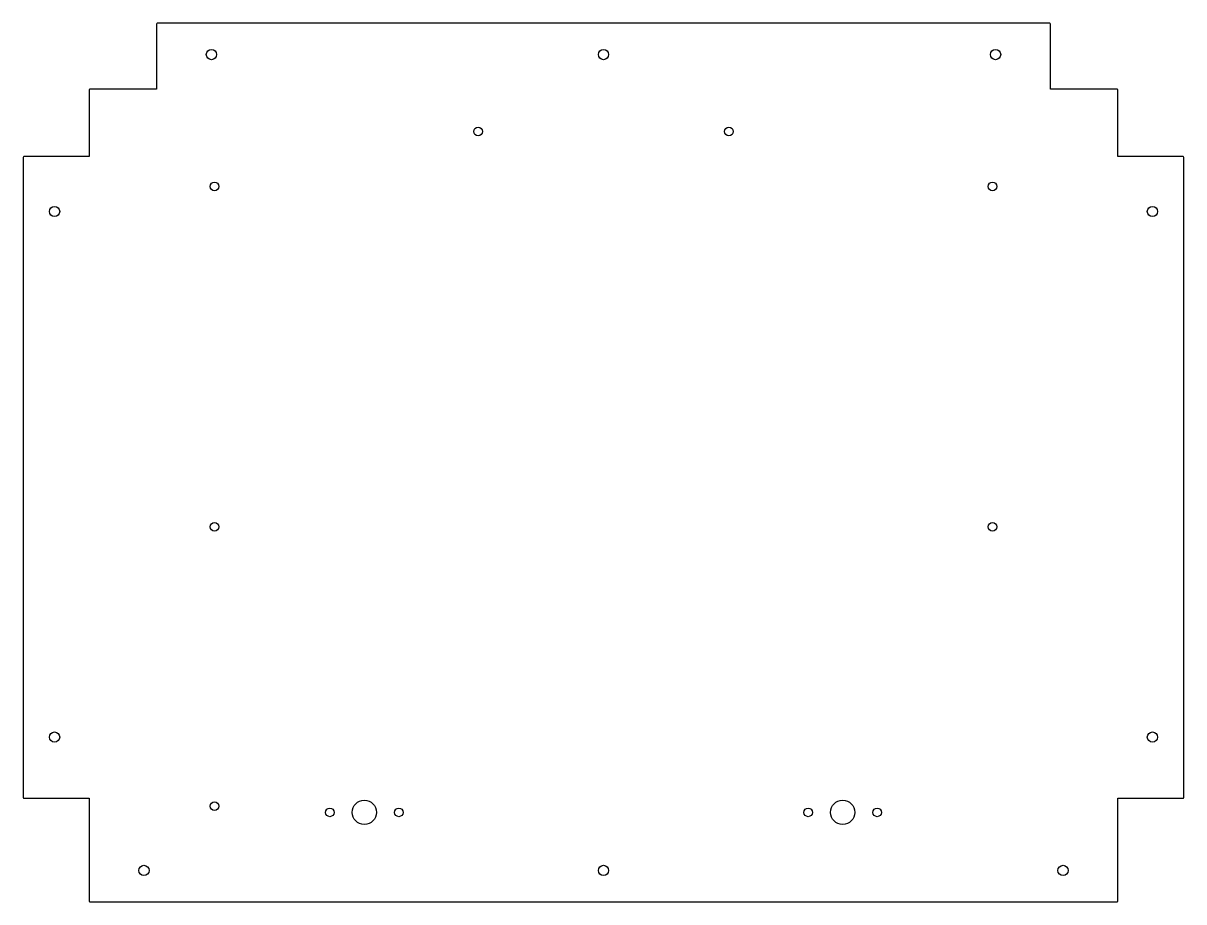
# Model space of a CAD drawing. Extents: x 0 to 740, y 0 to 560.
import ezdxf

# ---------------------------------------------------------------- set-up
doc = ezdxf.new("R2010")
doc.units = 0
doc.header["$MEASUREMENT"] = 0
doc.layers.get('0').update_dxf_attribs({"linetype": 'CONTINUOUS'})

msp = doc.modelspace()

# ---------------------------------------------------------------- linework, layer by layer
for p, q in [((85, 559.5), (85, 518)), ((654.5, 560), (85.5, 560)), ((655, 518), (655, 559.5)), ((85, 518), (42.5, 518)), ((697.5, 518), (655, 518)), ((42, 517.5), (42, 475)), ((698, 475), (698, 517.5)), ((0, 474.5), (0, 66.5)), ((42, 475), (0.5, 475)), ((739.5, 475), (698, 475)), ((740, 66.5), (740, 474.5)), ((0.5, 66), (42, 66)), ((42, 66), (42, 0.5)), ((698, 0.5), (698, 66)), ((698, 66), (739.5, 66)), ((42.5, 0), (697.5, 0))]:
    msp.add_line(p, q)
for centre, radius in [((120, 540), 3.25), ((370, 540), 3.25), ((620, 540), 3.25), ((290, 491), 2.75), ((450, 491), 2.75), ((122, 456), 2.75), ((618, 456), 2.75), ((20, 440), 3.25), ((720, 440), 3.25), ((122, 239), 2.75), ((618, 239), 2.75), ((20, 105), 3.25), ((720, 105), 3.25), ((122, 61), 2.75), ((195.5, 57), 2.75), ((217.5, 57), 7.75), ((239.5, 57), 2.75), ((500.5, 57), 2.75), ((522.5, 57), 7.75), ((544.5, 57), 2.75), ((77, 20), 3.25), ((370, 20), 3.25), ((663, 20), 3.25)]:
    msp.add_circle(centre, radius)
for centre, start, end in [((85.5, 559.5), 90, 180), ((654.5, 559.5), 0, 90), ((42.5, 517.5), 90, 180), ((697.5, 517.5), 0, 90), ((0.5, 474.5), 90, 180), ((739.5, 474.5), 0, 90), ((0.5, 66.5), 180, 270), ((739.5, 66.5), 270, 0), ((42.5, 0.5), 180, 270), ((697.5, 0.5), 270, 0)]:
    msp.add_arc(centre, 0.5, start, end)

doc.saveas('drawing.dxf')
